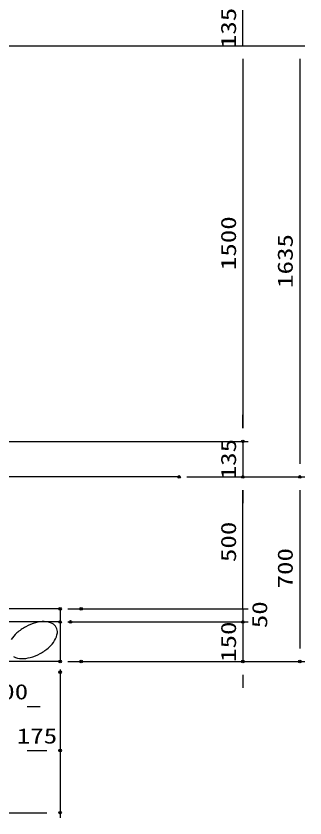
# Model space of a CAD drawing. Units: millimetres, scale not verified. Extents: x -5940 to 5940, y -4200 to 4200.
# Drawn here: x 2155 to 3250, y -1644 to 1397 of the extents above; entities that cross this region are included whole.
import ezdxf
from ezdxf.enums import TextEntityAlignment as Align

# ---------------------------------------------------------------- set-up
doc = ezdxf.new("R2010")
doc.units = ezdxf.units.MM
doc.header["$LTSCALE"] = 20
doc.header["$PDMODE"] = 32
doc.header["$PDSIZE"] = 10
for name, color, linetype, lineweight in [('0-1_0', 7, 'Continuous', 25), ('0-2_1', 7, 'Continuous', 25), ('0-3_EXTCNT-L', 4, 'Continuous', 25)]:
    doc.layers.add(name, color=color, linetype=linetype, lineweight=lineweight)
doc.layers.add('0-5_DEFPOINTS', color=7, linetype='Continuous')
doc.styles.add('ＭＳ ゴシック', font='')
doc.styles.get('ＭＳ ゴシック').set_extended_font_data('MS Gothic')

msp = doc.modelspace()

# ---------------------------------------------------------------- linework, layer by layer
at = {"layer": '0-1_0', "color": 2}
for p, q in [((3015.46, 1284.28), (3015.46, 1419.28)), ((3015.46, 1234.28), (3015.46, 1184.28)), ((3015.46, 1234.28), (3015.46, -165.72)), ((3230.46, 1234.28), (3230.46, -300.72)), ((3015.46, -165.72), (3015.46, -115.72)), ((3015.46, -215.72), (3015.46, -350.72)), ((3015.46, -800.72), (3015.46, -400.72)), ((3015.46, -400.72), (3015.46, -450.72)), ((3230.46, -400.72), (3230.46, -1000.72)), ((3015.46, -800.72), (3015.46, -750.72)), ((3015.46, -850.72), (3015.46, -800.72)), ((3015.46, -850.72), (3015.46, -900.72)), ((3015.46, -900.72), (3015.46, -1050.72)), ((3015.46, -950.72), (3015.46, -1000.72)), ((3015.46, -1100.72), (3015.46, -1150.72)), ((2196.82, -1220.91), (2246.82, -1220.91)), ((2196.82, -1387.91), (2271.82, -1387.91)), ((471.82, -1623.91), (2271.82, -1623.91))]:
    msp.add_line(p, q, dxfattribs=at)
at = {"layer": '0-1_0', "color": 1}
for p, q in [((2001.82, 1284.28), (3035.46, 1284.28)), ((2041.82, 1284.28), (3035.46, 1284.28)), ((2081.82, 1284.28), (3250.46, 1284.28)), ((2081.82, -215.72), (3035.46, -215.72)), ((2121.82, -215.72), (3035.46, -215.72)), ((2803.03, -350.72), (3250.46, -350.72)), ((2803.03, -350.72), (3035.46, -350.72)), ((2803.03, -350.72), (3250.46, -350.72)), ((2803.03, -350.72), (3035.46, -350.72)), ((2351.82, -850.72), (3035.46, -850.72)), ((2431.82, -850.72), (3035.46, -850.72)), ((2351.82, -900.72), (3035.46, -900.72)), ((2391.82, -900.72), (3035.46, -900.72)), ((2351.82, -1050.72), (3250.46, -1050.72)), ((2431.82, -1050.72), (3035.46, -1050.72)), ((2321.82, -1080.72), (2321.82, -1643.91)), ((2321.82, -1120.72), (2321.82, -1407.91))]:
    msp.add_line(p, q, dxfattribs=at)
at = {"layer": '0-2_1'}
for p, q in [((2773.03, -350.72), (-4228.18, -350.72)), ((2321.82, -850.72), (421.82, -850.72)), ((2321.82, -850.72), (2321.82, -1050.72)), ((2321.82, -900.72), (421.82, -900.72)), ((2321.82, -1050.72), (421.82, -1050.72))]:
    msp.add_line(p, q, dxfattribs=at)
at = {"layer": '0-3_EXTCNT-L'}
for centre, radius, start, end in [((2275.4, -1072.64), 175.38, 105.20457, 118.56194), ((2259.74, -1015.03), 115.68, 88.7385, 105.20457), ((2260.67, -972.85), 73.49, 64.41276, 88.7385), ((2277.54, -937.63), 34.44, 28.56194, 64.41276), ((2235.52, -1028.22), 115.68, 131.91931, 148.38539), ((2275.4, -1072.64), 175.38, 118.56194, 131.91931), ((2238.8, -932.68), 73.49, 328.38539, 352.71112), ((2277.54, -937.63), 34.44, 352.71112, 28.56194), ((2202.87, -910.56), 115.68, 311.91931, 328.38539), ((2162.99, -866.14), 175.38, 298.56194, 311.91931), ((2177.72, -965.93), 73.49, 244.41276, 268.7385), ((2162.99, -866.14), 175.38, 285.20457, 298.56194), ((2178.65, -923.75), 115.68, 268.7385, 285.20457)]:
    msp.add_arc(centre, radius, start, end, dxfattribs=at)
at = {"layer": '0-5_DEFPOINTS'}
for p in [(3015.46, -215.72), (2773.03, -350.72), (3015.46, -350.72), (3230.46, -350.72), (2321.82, -850.72), (2401.82, -850.72), (2321.82, -900.72), (2361.82, -900.72), (3015.46, -900.72), (2321.82, -1050.72), (2321.82, -1050.72), (2401.82, -1050.72), (3015.46, -1050.72), (3230.46, -1050.72), (2321.82, -1090.72), (2321.82, -1387.91), (2321.82, -1623.91)]:
    msp.add_point(p, dxfattribs=at)

# ---------------------------------------------------------------- texts
at = {"layer": '0-1_0', "color": 3, "style": 'ＭＳ ゴシック', "width": 1.3}
for s, p in [('135', (3006.56, 1275.28)), ('1500', (3006.56, 433.5)), ('1635', (3221.56, 366)), ('135', (3006.56, -359.72)), ('500', (3006.56, -673.57)), ('700', (3221.56, -773.57)), ('50', (3124.82, -924.29)), ('150', (3006.56, -1052.22))]:
    msp.add_text(s, height=57.77, rotation=90, dxfattribs=at).set_placement(p, align=Align.BOTTOM_LEFT)
for s, p in [('100', (2047.82, -1211.5)), ('175', (2157.82, -1379.01))]:
    msp.add_text(s, height=57.77, dxfattribs=at).set_placement(p, align=Align.BOTTOM_LEFT)

doc.saveas('drawing.dxf')
